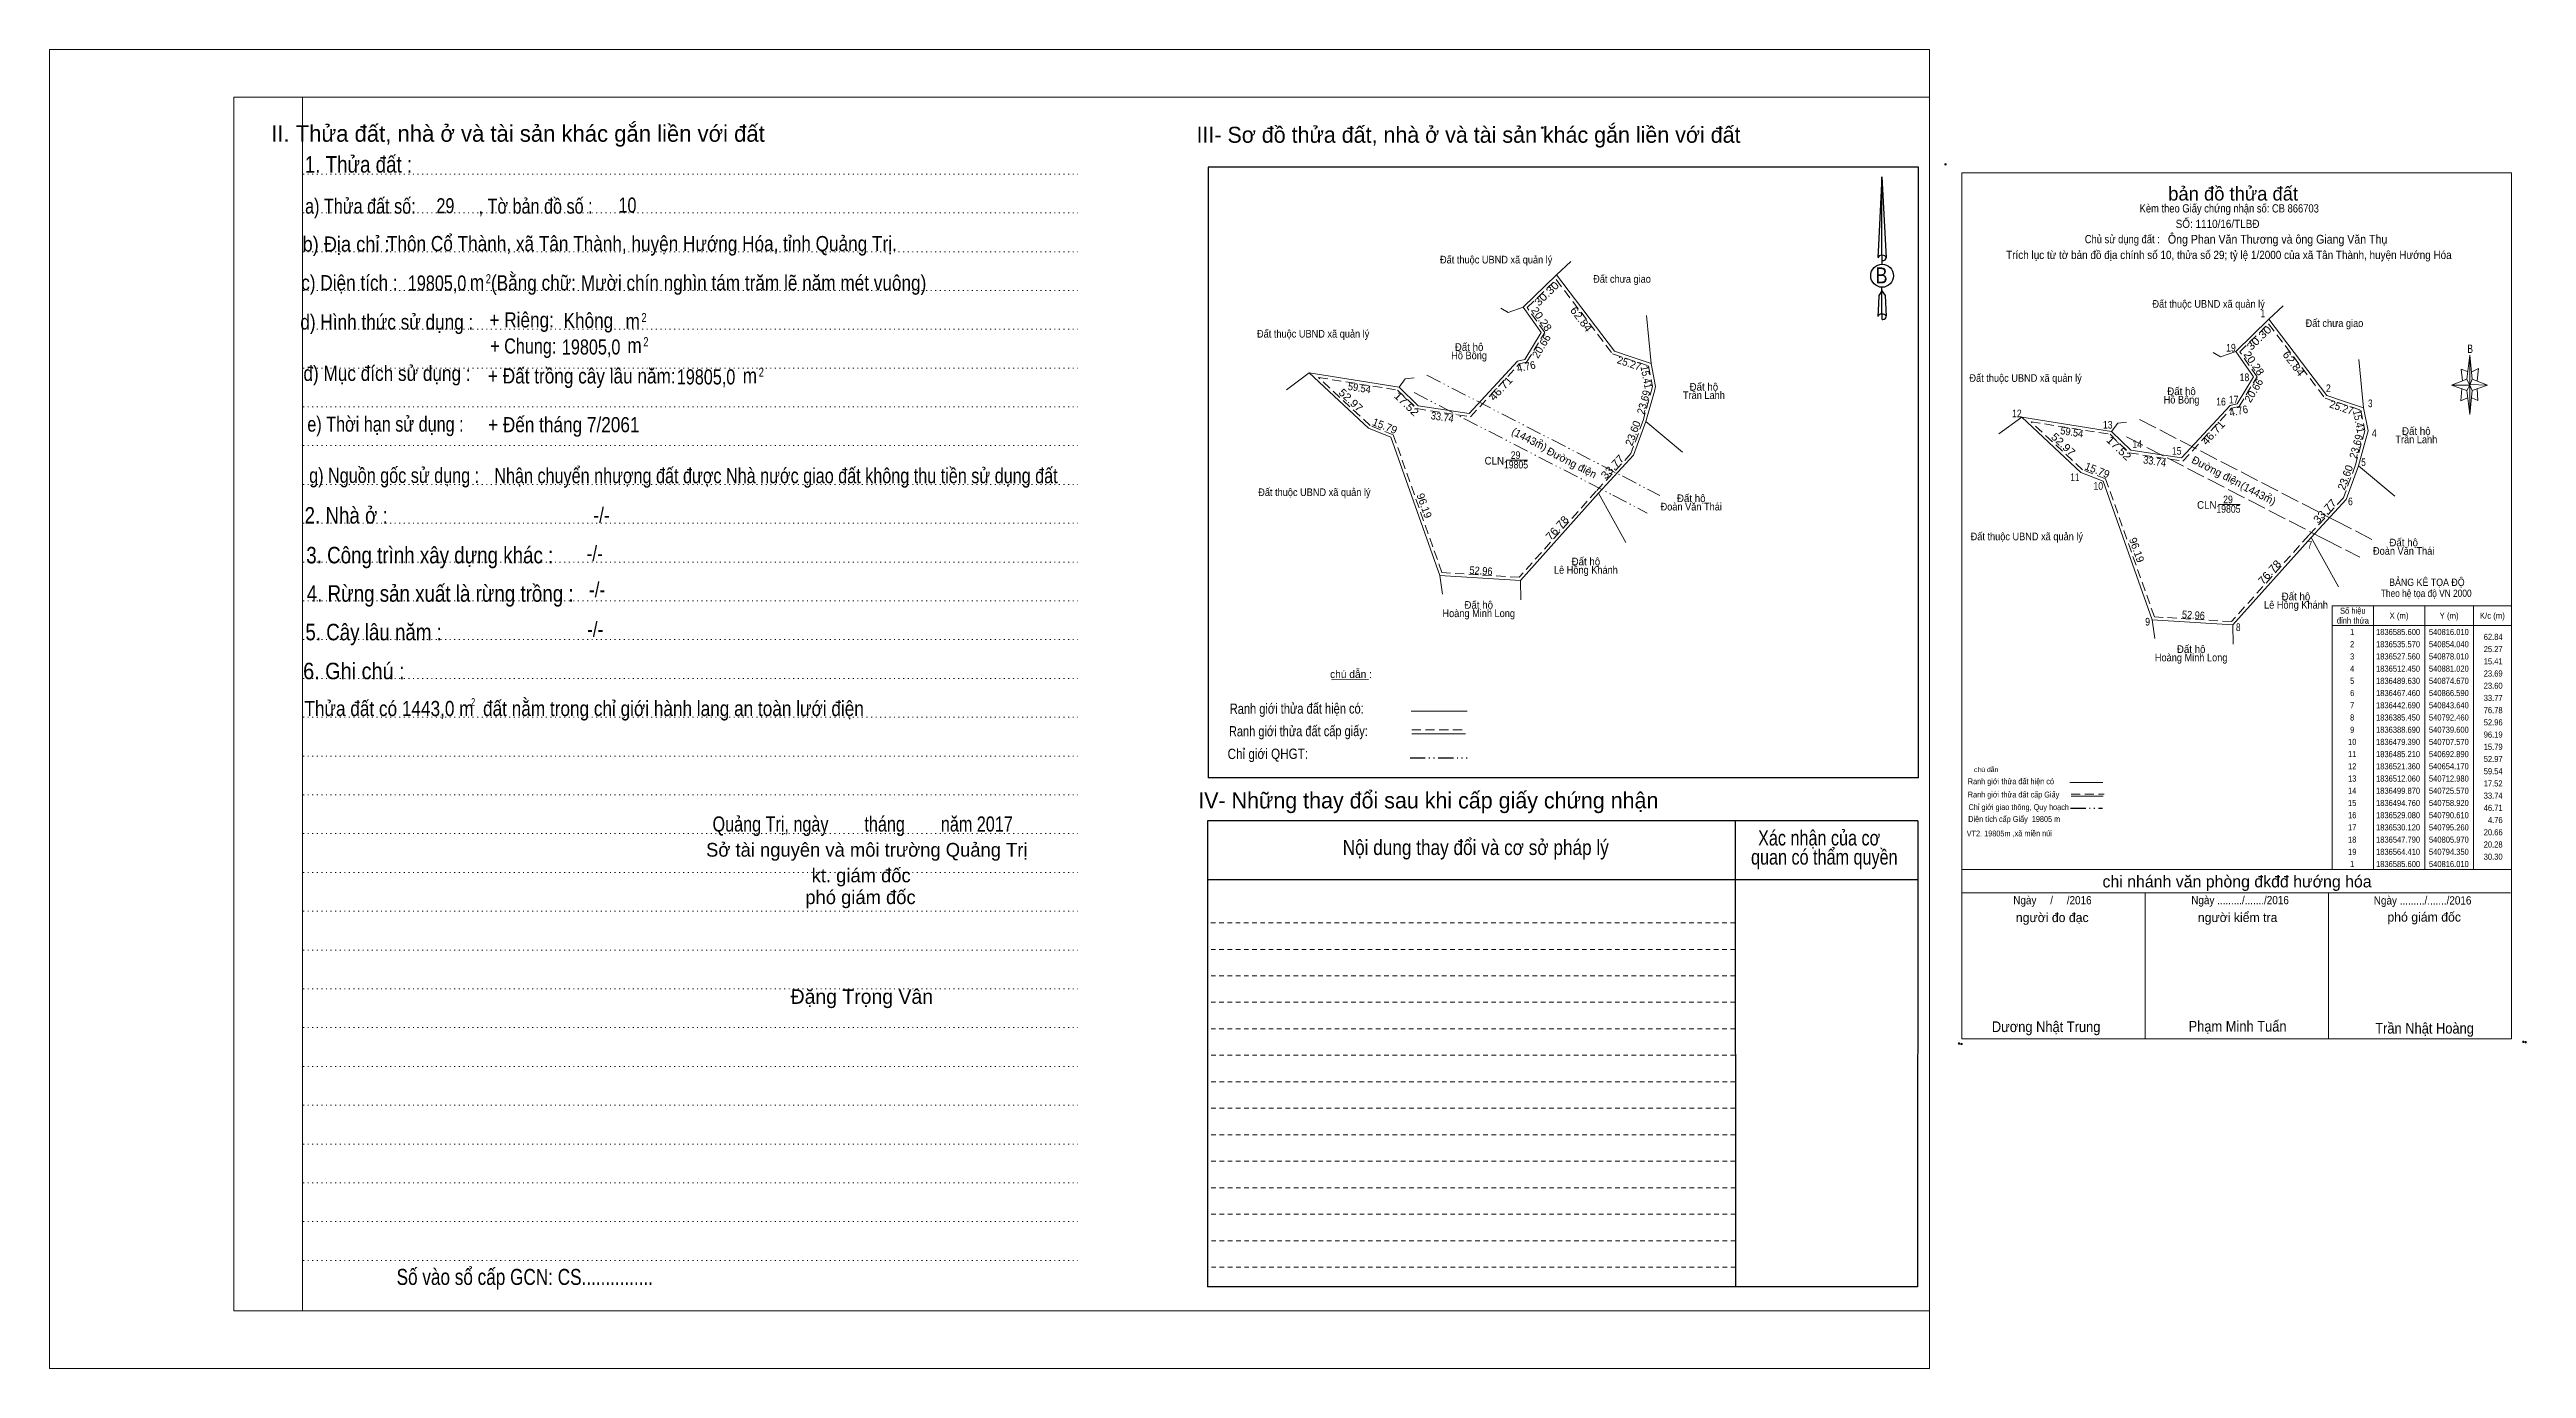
# Model space of a CAD drawing. Header units: metres. Extents: x 538035 to 540985, y 1834996 to 1836776.
# Drawn here: x 539363 to 540985, y 1835898 to 1836762 of the extents above; entities that cross this region are included whole.
import ezdxf
from ezdxf.enums import TextEntityAlignment as Align

# ---------------------------------------------------------------- set-up
doc = ezdxf.new("R2010")
doc.units = ezdxf.units.M
doc.header["$LTSCALE"] = 2
doc.header["$PDMODE"] = 32
doc.header["$PDSIZE"] = 1
for name, pattern in [('DASH_DOUBLE_DOT', [9.2, 5, -1.2, 0.3, -1.2, 0.3, -1.2]), ('DOTTED', [1.5, 0.3, -1.2]), ('LONG_DASHED', [7.5, 6, -1.5]), ('MEDIUM_DASHED', [4.5, 3, -1.5]), ('SHORT_DASHED', [2.7, 1.5, -1.2])]:
    doc.linetypes.add(name, pattern=pattern)
for name, color, linetype, lineweight in [('1', 7, 'DOTTED', 13), ('10', 7, 'Continuous', 13), ('2', 7, 'SHORT_DASHED', 13), ('28', 7, 'Continuous', 25), ('3', 7, 'MEDIUM_DASHED', 13), ('5', 7, 'Continuous', 13), ('59', 7, 'LONG_DASHED', 13), ('63', 7, 'Continuous', 25)]:
    doc.layers.add(name, color=color, linetype=linetype, lineweight=lineweight)
for name, color, linetype in [('12', 7, 'Continuous'), ('13', 7, 'Continuous'), ('18', 7, 'Continuous'), ('34', 7, 'Continuous'), ('4', 7, 'Continuous'), ('6', 7, 'Continuous'), ('7', 7, 'Continuous')]:
    doc.layers.add(name, color=color, linetype=linetype)

msp = doc.modelspace()

# ---------------------------------------------------------------- linework, layer by layer
at = {"layer": '1', "linetype": 'Continuous'}
for p, q in [((539483.16, 1836731.04), (540593.76, 1836731.04)), ((539483.16, 1836731.04), (539483.16, 1835936.04)), ((540593.76, 1836731.04), (540593.76, 1835929.38)), ((539483.16, 1835936.04), (540593.76, 1835936.04))]:
    msp.add_line(p, q, dxfattribs=at)
at = {"layer": '1'}
for p, q in [((539528.16, 1836731.04), (539528.16, 1835936.04)), ((539528.16, 1836731.04), (539528.16, 1835936.04)), ((539528.64, 1836680.64), (540035.88, 1836680.64)), ((539528.64, 1836655.2), (540035.88, 1836655.2)), ((539528.64, 1836629.82), (540035.88, 1836629.82)), ((539528.64, 1836604.44), (540035.88, 1836604.44)), ((539528.64, 1836579), (540035.88, 1836579)), ((539528.64, 1836553.56), (540035.88, 1836553.56)), ((539528.64, 1836528.12), (540035.88, 1836528.12)), ((539528.64, 1836502.8), (540035.88, 1836502.8)), ((539528.64, 1836477.3), (540035.88, 1836477.3)), ((539528.64, 1836451.92), (540035.88, 1836451.92)), ((539528.64, 1836426.48), (540035.88, 1836426.48)), ((539528.64, 1836401.1), (540035.88, 1836401.1)), ((539528.64, 1836375.66), (540035.88, 1836375.66)), ((539528.64, 1836350.28), (540035.88, 1836350.28)), ((539528.64, 1836324.84), (540035.88, 1836324.84)), ((539528.64, 1836299.4), (540035.88, 1836299.4)), ((539528.64, 1836273.96), (540035.88, 1836273.96)), ((539528.64, 1836248.58), (540035.88, 1836248.58)), ((539528.64, 1836223.2), (540035.88, 1836223.2)), ((539528.64, 1836197.76), (540035.88, 1836197.76)), ((539528.64, 1836172.32), (540035.88, 1836172.32)), ((539528.64, 1836146.94), (540035.88, 1836146.94)), ((539528.64, 1836121.56), (540035.88, 1836121.56)), ((539528.64, 1836096.12), (540035.88, 1836096.12)), ((539528.64, 1836070.68), (540035.88, 1836070.68)), ((539528.64, 1836045.24), (540035.88, 1836045.24)), ((539528.64, 1836019.92), (540035.88, 1836019.92)), ((539528.64, 1835994.48), (540035.88, 1835994.48)), ((539528.64, 1835969.04), (540035.88, 1835969.04))]:
    msp.add_line(p, q, dxfattribs=at)
at = {"layer": '1', "linetype": 'Continuous'}
for points in [[(539362.56, 1835898.24), (540593.76, 1835898.24), (540593.76, 1836762.24), (539362.56, 1836762.24)], [(539528.16, 1836731.04), (540593.76, 1836731.04), (540593.76, 1835936.04), (539528.16, 1835936.04)]]:
    msp.add_lwpolyline(points, close=True, dxfattribs=at)
at = {"layer": '1', "linetype": 'MEDIUM_DASHED'}
msp.add_lwpolyline([(540815.79, 1836582.59), (540852.82, 1836533.87), (540876.28, 1836526.03), (540878.97, 1836512.53), (540872.76, 1836490.24), (540864.85, 1836468.52), (540842.16, 1836444.04), (540791.62, 1836387.51), (540741.04, 1836390.61), (540709.15, 1836480.91), (540693.98, 1836486.93), (540660.31, 1836518.36), (540712.04, 1836510.18), (540724.64, 1836497.99), (540759.67, 1836492.62), (540791.66, 1836527.26), (540796.53, 1836528.35), (540808.36, 1836547.87), (540796.96, 1836564.17)], close=True, dxfattribs=at)
at = {"layer": '10'}
for p, q in [((540816.01, 1836585.6), (540794.35, 1836564.41)), ((540816.01, 1836585.6), (540825.47, 1836594.31)), ((540875.04, 1836559.1), (540878.01, 1836527.56)), ((540654.17, 1836521.36), (540639.21, 1836510.41)), ((540654.17, 1836521.36), (540712.98, 1836512.06)), ((540843.64, 1836442.69), (540792.46, 1836385.45)), ((540861.57, 1836410.25), (540843.64, 1836442.69)), ((540739.6, 1836388.69), (540792.46, 1836385.45)), ((540741.45, 1836376.52), (540739.6, 1836388.69)), ((540792.46, 1836385.45), (540792.64, 1836372.72))]:
    msp.add_line(p, q, dxfattribs=at)
for points in [[(540816.01, 1836585.6), (540854.04, 1836535.57), (540864.98, 1836531.91), (540878.01, 1836527.56)], [(540794.35, 1836564.41), (540805.97, 1836547.79), (540795.26, 1836530.12), (540790.61, 1836529.08), (540758.92, 1836494.76), (540725.57, 1836499.87), (540712.98, 1836512.06)], [(540794.35, 1836564.41), (540784.46, 1836560.91), (540779.56, 1836563.72)], [(540739.6, 1836388.69), (540707.57, 1836479.39), (540692.89, 1836485.21), (540654.17, 1836521.36)], [(540878.01, 1836527.56), (540881.02, 1836512.45), (540880.19, 1836509.46), (540874.67, 1836489.63)], [(540722.89, 1836518.16), (540717.05, 1836517.49), (540712.98, 1836512.06)], [(540843.64, 1836442.69), (540866.59, 1836467.46), (540874.67, 1836489.63), (540898.55, 1836469.58)]]:
    msp.add_lwpolyline(points, dxfattribs=at)
at = {"layer": '2'}
for p, q in [((540466.44, 1836172.8), (540120.96, 1836172.8)), ((540466.44, 1836155.52), (540120.96, 1836155.52)), ((540466.44, 1836138.12), (540120.96, 1836138.12)), ((540466.44, 1836120.78), (540120.96, 1836120.78)), ((540466.5, 1836103.44), (540120.96, 1836103.44)), ((540466.56, 1836086.04), (540120.96, 1836086.04)), ((540466.56, 1836068.7), (540120.96, 1836068.7)), ((540466.56, 1836051.36), (540120.96, 1836051.36)), ((540466.56, 1836033.96), (540120.96, 1836033.96)), ((540466.62, 1836016.68), (540120.96, 1836016.68)), ((540466.62, 1835999.28), (540120.96, 1835999.28)), ((540466.68, 1835981.94), (540120.96, 1835981.94)), ((540466.68, 1835964.6), (540120.96, 1835964.6))]:
    msp.add_line(p, q, dxfattribs=at)
at = {"layer": '28'}
for p, q in [((540466.44, 1836257.04), (540466.68, 1835951.76)), ((540586.08, 1836257.04), (540585.84, 1835951.76)), ((540586.02, 1836218.28), (540120.96, 1836218.28)), ((540585.84, 1835951.76), (540120.96, 1835951.76))]:
    msp.add_line(p, q, dxfattribs=at)
at = {"layer": '28', "linetype": 'SHORT_DASHED', "lineweight": 13}
msp.add_line((540466.38, 1836190.2), (540120.96, 1836190.2), dxfattribs=at)
at = {"layer": '28'}
msp.add_lwpolyline([(540586.08, 1836257.04), (540120.96, 1836257.04), (540120.96, 1835951.76)], dxfattribs=at)
at = {"layer": '3'}
msp.add_lwpolyline([(540349.21, 1836611.58), (540386.24, 1836562.86), (540409.7, 1836555.02), (540412.39, 1836541.52), (540406.18, 1836519.23), (540398.27, 1836497.51), (540375.58, 1836473.03), (540325.04, 1836416.5), (540274.46, 1836419.6), (540242.57, 1836509.9), (540227.4, 1836515.92), (540193.73, 1836547.35), (540245.46, 1836539.17), (540258.06, 1836526.98), (540293.09, 1836521.61), (540325.08, 1836556.25), (540329.95, 1836557.34), (540341.78, 1836576.86), (540330.38, 1836593.16)], close=True, dxfattribs=at)
at = {"layer": '5'}
for p, q in [((540945.68, 1836546.41), (540947.68, 1836562.01)), ((540945.68, 1836538.81), (540935.68, 1836542.41)), ((540949.28, 1836538.81), (540947.68, 1836523.21)), ((540949.28, 1836546.41), (540959.28, 1836542.41)), ((540952.48, 1836540.01), (540952.88, 1836532.41)), ((540952.88, 1836532.41), (540948.88, 1836534.01)), ((540685.68, 1836282.05), (540707.2, 1836282.05)), ((540686.48, 1836273.09), (540707.52, 1836273.09)), ((540615.04, 1836225.01), (540975.04, 1836225.01)), ((540615.04, 1836209.81), (540974.24, 1836209.81)), ((540615.04, 1836209.81), (540974.24, 1836209.81)), ((540615.04, 1836209.81), (540974.24, 1836209.81)), ((540735.04, 1836114.21), (540735.04, 1836209.81)), ((540855.04, 1836114.21), (540855.04, 1836209.81))]:
    msp.add_line(p, q, dxfattribs=at)
at = {"layer": '5', "linetype": 'DASH_DOUBLE_DOT', "lineweight": 25}
msp.add_line((540686.08, 1836265.17), (540707, 1836265.17), dxfattribs=at)
at = {"layer": '5', "linetype": 'MEDIUM_DASHED'}
msp.add_line((540686.48, 1836274.37), (540708.24, 1836274.37), dxfattribs=at)
at = {"layer": '5'}
for points in [[(540615.04, 1836681.41), (540975.04, 1836681.41), (540975.04, 1836114.21), (540615.04, 1836114.21)], [(540947.68, 1836562.01), (540949.28, 1836546.41), (540947.68, 1836542.41)], [(540947.68, 1836542.41), (540935.68, 1836542.41), (540945.68, 1836546.41), (540949.28, 1836538.81), (540959.28, 1836542.41), (540947.68, 1836542.81)], [(540947.68, 1836542.41), (540947.68, 1836523.21), (540945.68, 1836538.81)]]:
    msp.add_lwpolyline(points, close=True, dxfattribs=at)
for points in [[(540946.48, 1836551.21), (540942.08, 1836552.81), (540942.88, 1836545.21)], [(540948.88, 1836551.21), (540953.28, 1836553.21), (540952.48, 1836545.21)], [(540947.68, 1836542.41), (540945.68, 1836546.41), (540935.68, 1836542.41)], [(540942.48, 1836540.01), (540941.68, 1836532.01), (540946.08, 1836534.01)], [(540947.68, 1836542.41), (540949.28, 1836538.81), (540959.28, 1836542.41)], [(540975.04, 1836114.21), (540615.04, 1836114.21), (540615.04, 1836209.81)]]:
    msp.add_lwpolyline(points, dxfattribs=at)
for p in [(540604.24, 1836687.01), (540613.16, 1836111.13), (540614.76, 1836110.85), (540982.64, 1836112.21), (540984.24, 1836111.97)]:
    msp.add_point(p, dxfattribs=at)
at = {"layer": '59'}
for points in [[(540731.25, 1836519.9), (540859.41, 1836453.73), (540883.81, 1836441.12)], [(540722.79, 1836508.5), (540852.99, 1836441.29), (540875.54, 1836429.63)]]:
    msp.add_lwpolyline(points, dxfattribs=at)
at = {"layer": '63'}
for p, q in [((540121.38, 1836685.08), (540121.38, 1836285.24)), ((540562.62, 1836678.84), (540565.44, 1836625.8)), ((540562.62, 1836678.84), (540565.44, 1836625.8)), ((540562.62, 1836678.84), (540565.44, 1836625.8)), ((540560.34, 1836634.08), (540559.92, 1836625.92)), ((540562.62, 1836627.6), (540562.62, 1836625.56)), ((540562.62, 1836625.56), (540562.62, 1836624)), ((540562.62, 1836624), (540562.62, 1836621.96)), ((540562.62, 1836624), (540562.62, 1836621.96)), ((540562.62, 1836624), (540562.62, 1836621.96)), ((540565.44, 1836625.8), (540565.44, 1836625.92)), ((540562.62, 1836604.08), (540562.62, 1836606.48)), ((540562.62, 1836604.08), (540562.62, 1836606.48)), ((540562.62, 1836604.08), (540562.62, 1836606.48)), ((540562.62, 1836604.08), (540564.72, 1836601.2)), ((540562.62, 1836604.08), (540564.72, 1836601.2)), ((540562.62, 1836604.08), (540564.72, 1836601.2)), ((540564.72, 1836601.2), (540565.44, 1836587.28)), ((540564.72, 1836601.2), (540565.44, 1836587.28)), ((540564.72, 1836601.2), (540565.44, 1836587.28)), ((540562.62, 1836589.08), (540562.62, 1836587.04)), ((540562.62, 1836587.04), (540562.62, 1836585.48)), ((540565.44, 1836587.28), (540565.44, 1836587.4)), ((540586.56, 1836285.24), (540121.38, 1836285.24))]:
    msp.add_line(p, q, dxfattribs=at)
at = {"layer": '63', "lineweight": 13}
for p, q in [((540349.43, 1836614.59), (540358.89, 1836623.3)), ((540349.43, 1836614.59), (540327.77, 1836593.4)), ((540408.46, 1836588.09), (540411.43, 1836556.55)), ((540187.59, 1836550.35), (540172.63, 1836539.4)), ((540187.59, 1836550.35), (540246.4, 1836541.05)), ((540316.57, 1836493.14), (540330.57, 1836493.14)), ((540377.06, 1836471.68), (540325.88, 1836414.44)), ((540394.99, 1836439.24), (540377.06, 1836471.68)), ((540783.15, 1836464.15), (540797.15, 1836464.15)), ((540273.02, 1836417.68), (540325.88, 1836414.44)), ((540274.87, 1836405.51), (540273.02, 1836417.68)), ((540325.88, 1836414.44), (540326.06, 1836401.71)), ((540884.48, 1836397.81), (540884.48, 1836225.01)), ((540918.08, 1836397.81), (540918.08, 1836225.01)), ((540950.08, 1836397.81), (540950.08, 1836225.01)), ((540857.6, 1836385.01), (540975.04, 1836385.01)), ((540202.04, 1836349.36), (540226.28, 1836349.66)), ((540254.42, 1836328.84), (540290.96, 1836328.84)), ((540254.66, 1836313.96), (540289.82, 1836313.96)), ((540254.66, 1836313.96), (540289.82, 1836313.96))]:
    msp.add_line(p, q, dxfattribs=at)
at = {"layer": '63', "linetype": 'MEDIUM_DASHED', "lineweight": 13}
msp.add_line((540254.66, 1836316.6), (540290.66, 1836316.6), dxfattribs=at)
at = {"layer": '63', "linetype": 'DASH_DOUBLE_DOT'}
msp.add_line((540253.58, 1836298.3), (540291.02, 1836298.3), dxfattribs=at)
at = {"layer": '63'}
for points in [[(540586.56, 1836285.24), (540586.56, 1836685.08), (540121.38, 1836685.08)], [(540562.62, 1836627.6), (540562.62, 1836678.84), (540560.34, 1836634.08)], [(540562.62, 1836589.08), (540562.62, 1836604.08), (540560.64, 1836601.2), (540560.34, 1836595.56), (540559.92, 1836587.4)]]:
    msp.add_lwpolyline(points, dxfattribs=at)
at = {"layer": '63', "lineweight": 13}
for points in [[(540349.43, 1836614.59), (540387.46, 1836564.56), (540398.4, 1836560.9), (540411.43, 1836556.55)], [(540327.77, 1836593.4), (540339.39, 1836576.78), (540328.68, 1836559.11), (540324.03, 1836558.07), (540292.34, 1836523.75), (540258.99, 1836528.86), (540246.4, 1836541.05)], [(540327.77, 1836593.4), (540317.88, 1836589.9), (540312.98, 1836592.71)], [(540411.43, 1836556.55), (540414.44, 1836541.44), (540413.61, 1836538.45), (540408.09, 1836518.62)], [(540273.02, 1836417.68), (540240.99, 1836508.38), (540226.31, 1836514.2), (540187.59, 1836550.35)], [(540256.31, 1836547.15), (540250.47, 1836546.48), (540246.4, 1836541.05)], [(540377.06, 1836471.68), (540400.01, 1836496.45), (540408.09, 1836518.62), (540431.97, 1836498.57)]]:
    msp.add_lwpolyline(points, dxfattribs=at)
at = {"layer": '63', "linetype": 'DASH_DOUBLE_DOT', "lineweight": 13}
for points in [[(540256.21, 1836537.49), (540386.41, 1836470.28), (540408.96, 1836458.62)], [(540264.67, 1836548.89), (540392.83, 1836482.72), (540417.23, 1836470.11)]]:
    msp.add_lwpolyline(points, dxfattribs=at)
at = {"layer": '63', "lineweight": 13}
msp.add_lwpolyline([(540857.6, 1836397.81), (540975.04, 1836397.81), (540975.04, 1836225.01), (540857.6, 1836225.01)], close=True, dxfattribs=at)
at = {"layer": '63'}
msp.add_ellipse((540562.731, 1836614.073), major_axis=(0, 7.548), ratio=0.983453, dxfattribs=at)
for centre, start_param, end_param in [((540562.734, 1836625.704), 1.57079633, 3.07445202), ((540562.734, 1836625.704), 0.06714063, 1.57079633), ((540562.734, 1836625.704), 4.71238898, 6.28318531), ((540562.734, 1836587.181), 2.49106941, 3.07427841), ((540562.734, 1836587.181), 1.57079633, 2.49106941), ((540562.734, 1836587.181), 0.06714063, 1.57079633), ((540562.734, 1836587.181), 4.71238898, 6.28318531)]:
    msp.add_ellipse(centre, major_axis=(2.721, 0), ratio=0.655448, start_param=start_param, end_param=end_param, dxfattribs=at)
msp.add_point((540340.2, 1836711), dxfattribs=at)

# ---------------------------------------------------------------- texts
at = {"layer": '1'}
for s, width, p in [('29', 0.85, (540789.27, 1836465.03)), ('CLN', 0.95, (540775.365, 1836461.39)), ('19805', 0.85, (540789.555, 1836458.82))]:
    msp.add_text(s, height=5, dxfattribs=dict(at, width=width)).set_placement(p, align=Align.CENTER)
at = {"layer": '12', "width": 0.85}
msp.add_text('Thửa đất có 1443,0 m  đất nằm trong chỉ giới hành lang an toàn lưới điện', height=9.9, dxfattribs=at).set_placement((539712.675, 1836325.61), align=Align.CENTER)
at = {"layer": '13', "width": 0.7}
msp.add_text('2', height=4.95, dxfattribs=at).set_placement((539639.975, 1836332.39), align=Align.CENTER)
at = {"layer": '18'}
for s, height, p in [('II. Thửa đất, nhà ở và tài sản khác gắn liền với đất', 10.8, (539669.345, 1836701.82)), ('Sở tài nguyên và môi trường Quảng Trị', 9, (539897.79, 1836233.51)), ('kt. giám đốc', 9, (539894.1, 1836216.72)), ('phó giám đốc', 9, (539893.665, 1836202.44)), ('Đặng Trọng Vân', 9.504, (539894.53, 1836137.1))]:
    msp.add_text(s, height=height, dxfattribs=at).set_placement(p, align=Align.CENTER)
for s, height, width, p in [('1. Thửa đất :', 10.8, 0.85, (539564.87, 1836681.6)), ('a) Thửa đất số:              , Tờ bản đồ số : ', 9.901, 0.8, (539625.53, 1836654.72)), ('29', 9.9, 0.8, (539621.815, 1836654.96)), ('10', 9.9, 0.8, (539741.06, 1836655.38)), ('b) Địa chỉ : ', 9.901, 0.9, (539558.4, 1836629.88)), (' Thôn Cổ Thành, xã Tân Thành, huyện Hướng Hóa, tỉnh Quảng Trị.', 9.9, 0.85, (539748.935, 1836630.18)), ('(Bằng chữ: Mười chín nghìn tám trăm lẽ năm mét vuông)', 9.9, 0.85, (539794.225, 1836604.51)), ('c) Diện tích :                                                   ', 9.901, 0.85, (539638.71, 1836604.56)), ('19805,0', 9.9, 0.8, (539616.385, 1836604.32)), (' m', 9.901, 0.85, (539640.95, 1836604.8)), ('2', 6, 0.75, (539649.935, 1836609.06)), ('d) Hình thức sử dụng :', 9.901, 0.85, (539583.455, 1836578.82)), ('+ Riêng: ', 9.901, 0.85, (539673.335, 1836580.2)), ('       + Chung:', 9.901, 0.8, (539662.535, 1836563.1)), ('đ) Mục đích sử dụng :', 9.901, 0.85, (539583.585, 1836545.16)), ('+ Đất trồng cây lâu năm:', 9.901, 0.85, (539711.13, 1836543.48)), (' m', 9.901, 0.85, (539819.665, 1836543.66)), ('2', 6, 0.75, (539828.71, 1836547.92)), ('e) Thời hạn sử dụng :', 9.901, 0.8, (539582.57, 1836511.92)), ('+ Đến tháng 7/2061', 9.9, 0.85, (539699.34, 1836511.56)), ('g) Nguồn gốc sử dụng :', 9.901, 0.8, (539588.265, 1836478.32)), ('Nhận chuyển nhượng đất được Nhà nước giao đất không thu tiền sử dụng đất', 9.9, 0.8, (539838.33, 1836478.14)), ('2. Nhà ở :', 10.8, 0.85, (539556.83, 1836451.68)), ('3. Công trình xây dựng khác :', 10.8, 0.85, (539611.575, 1836425.64)), ('4. Rừng sản xuất là rừng trồng :', 10.8, 0.85, (539618.39, 1836400.5)), ('5. Cây lâu năm :', 10.8, 0.85, (539574.81, 1836375.24)), ('6. Ghi chú :', 10.8, 0.9, (539561.87, 1836349.74)), ('Quảng Trị, ngày        tháng        năm 2017', 9.9, 0.8, (539895.09, 1836249.96)), ('Số vào sổ cấp GCN: CS...............', 10.5, 0.8, (539673.83, 1835952.96))]:
    msp.add_text(s, height=height, dxfattribs=dict(at, width=width)).set_placement(p, align=Align.CENTER)
at = {"layer": '28'}
for s, width, p in [('-/-', 0.85, (539724.05, 1836452.28)), ('-/-', 0.85, (539719.61, 1836427.2)), ('-/-', 0.85, (539721.17, 1836403.5)), ('-/-', 0.85, (539719.91, 1836377.52)), ('Nội dung thay đổi và cơ sở pháp lý', 0.85, (540296.595, 1836234.6)), ('Xác nhận của cơ', 0.8, (540521.51, 1836240.84)), (' quan có thẩm quyền', 0.8, (540523.415, 1836228.3))]:
    msp.add_text(s, height=9.901, dxfattribs=dict(at, width=width)).set_placement(p, align=Align.CENTER)
msp.add_text('IV- Những thay đổi sau khi cấp giấy chứng nhận', height=10.5, dxfattribs=at).set_placement((540265.545, 1836265.14), align=Align.CENTER)
at = {"layer": '34', "width": 0.9}
msp.add_text('Ông Phan Văn Thương và ông Giang Văn Thụ', height=5.76, dxfattribs=at).set_placement((540749.92, 1836635.09))
at = {"layer": '4'}
for s, height, width, p in [('Không', 9.901, 0.85, (539715.445, 1836579.8)), (' m', 9.901, 0.85, (539742.925, 1836579.41)), ('2', 6, 0.75, (539751.91, 1836583.67)), ('19805,0', 9.9, 0.8, (539717.275, 1836562.45)), (' m', 9.901, 0.85, (539744.095, 1836563.5)), ('2', 6, 0.75, (539753.14, 1836567.82))]:
    msp.add_text(s, height=height, dxfattribs=dict(at, width=width)).set_placement(p, align=Align.CENTER)
at = {"layer": '5'}
for s, height, p in [('bản đồ thửa đất', 9, (540792.635, 1836663.33)), ('chi nhánh văn phòng đkđđ hướng hóa', 7.776, (540795.2, 1836213.37)), ('người đo đạc', 6, (540674.17, 1836190.65)), ('người kiểm tra', 6, (540795.59, 1836190.69)), ('phó giám đốc', 6, (540917.76, 1836190.97))]:
    msp.add_text(s, height=height, dxfattribs=at).set_placement(p, align=Align.CENTER)
for s, height, width, p in [('Kèm theo Giấy chứng nhận số: CB 866703', 5.4, 0.85, (540790.08, 1836655.49)), ('SỐ: 1110/16/TLBĐ', 5.4, 0.9, (540782.46, 1836645.33)), ('Chủ sử dụng đất :', 5.4, 0.85, (540720.045, 1836635.33)), ('Trích lục từ tờ bản đồ địa chính số 10, thửa số 29; tỷ lệ 1/2000 của xã Tân Thành, huyện Hướng Hóa', 5.4, 0.9, (540789.855, 1836625.01)), ('B', 5.51, 0.75, (540947.88, 1836563.45)), ('chú dẫn', 3.199, 1.05, (540630.915, 1836288.93)), ('Ranh giới thửa đất hiện có ', 3.84, 0.9, (540647.755, 1836280.93)), ('Ranh giới thửa đất cấp Giấy', 3.84, 0.9, (540648.82, 1836272.29)), ('Diện tích cấp Giấy  19805 m', 3.84, 0.9, (540649.25, 1836256.23)), ('Chỉ giới giao thông, Quy hoạch', 3.84, 0.9, (540652.2, 1836264.05)), (' VT2. 19805m', 3.84, 0.9, (540631.82, 1836246.77)), (',xã miền núi', 3.84, 0.9, (540661.075, 1836246.83)), ('Ngày     /     /2016', 5.4, 0.9, (540674.295, 1836202.29)), ('Ngày ........./......./2016', 5.4, 0.9, (540797.16, 1836202.37)), ('Ngày ........./......./2016', 5.4, 0.9, (540916.72, 1836202.17)), ('Dương Nhật Trung', 7, 0.9, (540670.175, 1836118.61)), ('Phạm Minh Tuấn', 7, 0.9, (540795.535, 1836118.89)), ('Trần Nhật Hoàng', 7, 0.9, (540918, 1836117.61))]:
    msp.add_text(s, height=height, dxfattribs=dict(at, width=width)).set_placement(p, align=Align.CENTER)
at = {"layer": '6'}
for s, width, p in [('Theo hệ tọa độ VN 2000', 0.85, (540919.09, 1836403.65)), ('BẢNG KÊ TỌA ĐỘ', 0.9, (540919.53, 1836410.85))]:
    msp.add_text(s, height=4.8, dxfattribs=dict(at, width=width)).set_placement(p, align=Align.CENTER)
at = {"layer": '63'}
msp.add_text('III- Sơ đồ thửa đất, nhà ở và tài sản khác gắn liền với đất', height=10.5, dxfattribs=at).set_placement((540291.87, 1836701.16), align=Align.CENTER)
for s, height, width, p in [('Đất thuộc UBND xã quản lý', 5, 0.9, (540309.995, 1836622.11)), ('B', 10.37, 0.85, (540562.365, 1836609.12)), ('Đất chưa giao', 5, 0.9, (540392.4, 1836609.47)), ('Đất thuộc UBND xã quản lý', 5, 0.9, (540776.575, 1836593.12)), ('Đất chưa giao', 5, 0.9, (540858.98, 1836580.48)), ('Đất thuộc UBND xã quản lý', 5, 0.9, (540190.135, 1836573.55)), ('Đất hộ', 5, 0.95, (540292.255, 1836564.85)), ('Hồ Bông', 5, 0.9, (540292.25, 1836559.35)), ('Trần Lanh', 5, 0.9, (540446.025, 1836533.31)), ('Đất hộ', 5, 0.95, (540446.025, 1836538.81)), ('Đất thuộc UBND xã quản lý', 5, 0.9, (540656.715, 1836544.56)), ('Hồ Bông', 5, 0.9, (540758.83, 1836530.36)), ('Đất hộ', 5, 0.95, (540758.835, 1836535.86)), ('Trần Lanh', 5, 0.9, (540912.605, 1836504.32)), ('Đất hộ', 5, 0.95, (540912.605, 1836509.82)), ('CLN', 5, 0.95, (540308.785, 1836490.38)), ('19805', 5, 0.85, (540322.975, 1836487.81)), ('29', 5, 0.85, (540322.69, 1836494.02)), ('Đất thuộc UBND xã quản lý', 5, 0.9, (540190.925, 1836469.76)), ('Đất hộ', 5, 0.95, (540437.745, 1836465.8)), ('Đoàn Văn Thái', 5, 0.9, (540437.74, 1836460.3)), ('Đất thuộc UBND xã quản lý', 5, 0.9, (540657.505, 1836440.77)), ('Đất hộ', 5, 0.95, (540904.325, 1836436.81)), ('Lê Hồng Khánh', 5, 0.9, (540368.745, 1836418.86)), ('Đất hộ', 5, 0.95, (540368.745, 1836424.36)), ('Đoàn Văn Thái', 5, 0.9, (540904.32, 1836431.31)), ('Đất hộ', 5, 0.95, (540833.795, 1836401.48)), ('Hoàng Minh Long', 5, 0.9, (540298.56, 1836390.44)), ('Đất hộ', 5, 0.95, (540298.565, 1836395.94)), ('Lê Hồng Khánh', 5, 0.9, (540833.795, 1836395.98)), ('đỉnh thửa', 4, 0.9, (540871.035, 1836386.21)), ('Số hiệu', 4, 0.85, (540871.04, 1836392.61)), ('X (m)', 4, 0.95, (540901.285, 1836389.41)), ('Y (m)', 4, 0.95, (540934.09, 1836389.41)), ('K/c (m)', 4, 0.95, (540962.415, 1836389.41)), (' 2', 4, 0.85, (540869.92, 1836370.69)), (' 1', 4, 0.75, (540869.925, 1836378.69)), ('1836585.600', 4, 0.85, (540900.645, 1836378.69)), ('1836535.570', 4, 0.85, (540900.645, 1836370.69)), ('540816.010', 4, 0.85, (540933.925, 1836378.69)), ('540854.040', 4, 0.85, (540933.925, 1836370.69)), ('Hoàng Minh Long', 5, 0.9, (540765.14, 1836361.45)), ('Đất hộ', 5, 0.95, (540765.145, 1836366.95)), (' 4', 4, 0.85, (540869.93, 1836354.69)), (' 3', 4, 0.8, (540869.93, 1836362.69)), ('1836527.560', 4, 0.85, (540900.645, 1836362.69)), ('1836512.450', 4, 0.85, (540900.645, 1836354.69)), ('540878.010', 4, 0.85, (540933.925, 1836362.69)), ('540881.020', 4, 0.85, (540933.925, 1836354.69)), (' 5', 4, 0.8, (540869.93, 1836346.69)), (' 6', 4, 0.85, (540869.93, 1836338.69)), ('1836489.630', 4, 0.85, (540900.645, 1836346.69)), ('1836467.460', 4, 0.85, (540900.645, 1836338.69)), ('540874.670', 4, 0.85, (540933.925, 1836346.69)), ('540866.590', 4, 0.85, (540933.925, 1836338.69)), (' 8', 4, 0.8, (540869.925, 1836322.69)), (' 7', 4, 0.8, (540869.925, 1836330.69)), ('1836442.690', 4, 0.85, (540900.645, 1836330.69)), ('1836385.450', 4, 0.85, (540900.645, 1836322.69)), ('540843.640', 4, 0.85, (540933.925, 1836330.69)), ('540792.460', 4, 0.85, (540933.925, 1836322.69)), (' 10', 4, 0.85, (540869.92, 1836306.69)), (' 9', 4, 0.85, (540869.925, 1836314.69)), ('1836388.690', 4, 0.85, (540900.645, 1836314.69)), ('1836479.390', 4, 0.85, (540900.645, 1836306.69)), ('540739.600', 4, 0.85, (540933.925, 1836314.69)), ('540707.570', 4, 0.85, (540933.925, 1836306.69)), (' 12', 4, 0.85, (540869.93, 1836290.69)), (' 11', 4, 0.8, (540869.925, 1836298.69)), ('1836485.210', 4, 0.85, (540900.645, 1836298.69)), ('1836521.360', 4, 0.85, (540900.645, 1836290.69)), ('540692.890', 4, 0.85, (540933.925, 1836298.69)), ('540654.170', 4, 0.85, (540933.925, 1836290.69)), (' 14', 4, 0.85, (540869.92, 1836274.69)), (' 13', 4, 0.85, (540869.93, 1836282.69)), ('1836512.060', 4, 0.85, (540900.645, 1836282.69)), ('1836499.870', 4, 0.85, (540900.645, 1836274.69)), ('540712.980', 4, 0.85, (540933.925, 1836282.69)), ('540725.570', 4, 0.85, (540933.925, 1836274.69)), (' 15', 4, 0.85, (540869.92, 1836266.69)), (' 16', 4, 0.85, (540869.93, 1836258.69)), ('1836494.760', 4, 0.85, (540900.645, 1836266.69)), ('1836529.080', 4, 0.85, (540900.645, 1836258.69)), ('540758.920', 4, 0.85, (540933.925, 1836266.69)), ('540790.610', 4, 0.85, (540933.925, 1836258.69)), (' 17', 4, 0.85, (540869.925, 1836250.69)), (' 18', 4, 0.85, (540869.925, 1836242.69)), ('1836530.120', 4, 0.85, (540900.645, 1836250.69)), ('1836547.790', 4, 0.85, (540900.645, 1836242.69)), ('540795.260', 4, 0.85, (540933.925, 1836250.69)), ('540805.970', 4, 0.85, (540933.925, 1836242.69)), (' 19', 4, 0.85, (540869.925, 1836234.69)), (' 1', 4, 0.75, (540869.925, 1836226.69)), ('1836564.410', 4, 0.85, (540900.645, 1836234.69)), ('1836585.600', 4, 0.85, (540900.645, 1836226.69)), ('540794.350', 4, 0.85, (540933.925, 1836234.69)), ('540816.010', 4, 0.85, (540933.925, 1836226.69))]:
    msp.add_text(s, height=height, dxfattribs=dict(at, width=width)).set_placement(p, align=Align.CENTER)
for s, height, rotation, width, p in [('30.30', 5, 44.372, 1.15, (540344.787, 1836600.476)), ('20.28', 5, 304.96, 1.05, (540337.646, 1836584.252)), ('62.84', 5, 307.24, 1.1, (540363.667, 1836584.013)), ('30.30', 5, 44.372, 1.15, (540811.367, 1836571.486)), ('4.76', 5, 12.607, 0.95, (540330.169, 1836552.098)), ('25.27', 5, 341.522, 0.95, (540396.283, 1836554.369)), ('15.41', 5, 281.266, 0.9, (540405.932, 1836547.128)), ('20.28', 5, 304.96, 1.05, (540804.226, 1836555.262)), ('62.84', 5, 307.24, 1.1, (540830.247, 1836555.023)), ('52.97', 5, 316.966, 1.1, (540213.094, 1836530.678)), ('59.54', 5, 351.014, 0.9, (540220.045, 1836538.142)), ('17.52', 5, 315.925, 1.15, (540249.501, 1836528.23)), ('46.71', 5, 47.282, 1.1, (540314.876, 1836538.459)), ('23.69', 5, 74.45, 0.95, (540408.986, 1836530.6)), ('33.74', 5, 351.289, 0.9, (540274.351, 1836519.041)), ('4.76', 5, 12.607, 0.95, (540796.749, 1836523.108)), ('25.27', 5, 341.522, 0.95, (540862.863, 1836525.379)), ('15.41', 5, 281.266, 0.9, (540872.512, 1836518.138)), ('2', 2.5, 332.697, 1.5, (540338.822, 1836504.554)), ('52.97', 5, 316.966, 1.1, (540679.674, 1836501.688)), ('59.54', 5, 351.014, 0.9, (540686.625, 1836509.152)), ('17.52', 5, 315.925, 1.15, (540716.081, 1836499.24)), ('46.71', 5, 47.282, 1.1, (540781.456, 1836509.469)), ('23.69', 5, 74.45, 0.95, (540875.566, 1836501.61)), ('33.77', 5, 47.184, 1.1, (540387.944, 1836487.146)), ('33.74', 5, 351.289, 0.9, (540740.931, 1836490.051)), ('2', 2.5, 332.697, 1.5, (540816.152, 1836469.044)), ('76.78', 5, 48.199, 1.1, (540351.776, 1836447.199)), ('33.77', 5, 47.184, 1.1, (540854.524, 1836458.156)), ('52.96', 5, 356.493, 0.9, (540299.897, 1836418.317)), ('76.78', 5, 48.199, 1.1, (540818.356, 1836418.209)), ('52.96', 5, 356.493, 0.9, (540766.477, 1836389.327)), ('Ranh giới thửa đất hiện có:', 6.774, 0.135, 0.8, (540179.387, 1836327.145)), ('Ranh giới thửa đất cấp giấy:', 6.744, 0.135, 0.8, (540180.477, 1836312.389)), ('Chỉ giới QHGT:', 6.744, 0.135, 0.85, (540160.457, 1836297.522))]:
    msp.add_text(s, height=height, rotation=rotation, dxfattribs=dict(at, width=width)).set_placement(p, align=Align.CENTER)
for s, height, width, p in [(' 1', 5, 0.75, (540813.54, 1836586.88)), (' 19', 5, 0.85, (540794.35, 1836564.41)), (' 17', 5, 0.85, (540796.15, 1836530.42)), (' 18', 5, 0.85, (540803.21, 1836545.02)), (' 2', 5, 0.85, (540856.6, 1836537.84)), (' 12', 5, 0.85, (540654.17, 1836521.36)), (' 13', 5, 0.85, (540713.67, 1836513.93)), (' 16', 5, 0.85, (540787.85, 1836529.08)), (' 3', 5, 0.8, (540883.93, 1836527.95)), (' 14', 5, 0.85, (540732.97, 1836501.15)), (' 4', 5, 0.85, (540886.64, 1836508.41)), (' 15', 5, 0.85, (540758.82, 1836496.83)), (' 5', 5, 0.8, (540879.5, 1836489.43)), (' 11', 5, 0.8, (540692, 1836479.59)), (' 10', 5, 0.85, (540707.47, 1836473.87)), (' 6', 5, 0.85, (540871.02, 1836463.72)), (' 7', 5, 0.8, (540844.43, 1836435.29)), (' 9', 5, 0.85, (540738.22, 1836384.94)), (' 8', 5, 0.8, (540797.49, 1836381.31)), ('62.84', 4, 0.85, (540969.12, 1836375.49)), ('25.27', 4, 0.85, (540969.12, 1836367.49)), ('15.41', 4, 0.85, (540969.12, 1836359.49)), ('23.69', 4, 0.85, (540969.12, 1836351.49)), ('23.60', 4, 0.85, (540969.12, 1836343.49)), ('33.77', 4, 0.85, (540969.12, 1836335.49)), ('76.78', 4, 0.85, (540969.12, 1836327.49)), ('52.96', 4, 0.85, (540969.13, 1836319.49)), ('96.19', 4, 0.85, (540969.12, 1836311.49)), ('52.97', 4, 0.85, (540969.12, 1836295.49)), ('59.54', 4, 0.85, (540969.12, 1836287.49)), ('15.79', 4, 0.85, (540969.12, 1836303.49)), ('33.74', 4, 0.85, (540969.12, 1836271.49)), ('17.52', 4, 0.85, (540969.12, 1836279.49)), ('46.71', 4, 0.85, (540969.12, 1836263.49)), ('4.76', 4, 0.85, (540969.12, 1836255.49)), ('20.28', 4, 0.85, (540969.12, 1836239.49)), ('20.66', 4, 0.85, (540969.13, 1836247.49)), ('30.30', 4, 0.85, (540969.12, 1836231.49))]:
    msp.add_text(s, height=height, dxfattribs=dict(at, width=width)).set_placement(p, align=Align.RIGHT)
for s, height, rotation, p in [('20.66', 5, 58.779, (540341.725, 1836566.579)), ('20.66', 5, 58.779, (540808.305, 1836537.589)), ('15.79', 5, 338.374, (540236.154, 1836513.29)), ('23.60', 5, 69.975, (540401.9, 1836510.054)), ('(1443m)', 5, 332.697, (540330.588, 1836504.733)), ('Đường điện', 5, 332.697, (540358.343, 1836489.359)), ('15.79', 5, 338.374, (540702.734, 1836484.3)), ('Đường điện', 5, 332.697, (540780.733, 1836483.619)), ('23.60', 5, 69.975, (540868.48, 1836481.064)), ('96.19', 5, 289.45, (540260.551, 1836462.592)), ('(1443m)', 5, 332.697, (540807.918, 1836469.223)), ('96.19', 5, 289.45, (540727.131, 1836433.602)), ('chú dẫn :', 4.987, 359.974, (540214.919, 1836350.553))]:
    msp.add_text(s, height=height, rotation=rotation, dxfattribs=at).set_placement(p, align=Align.CENTER)
at = {"layer": '7', "width": 0.8}
msp.add_text('19805,0', height=9.9, dxfattribs=at).set_placement((539792.525, 1836542.84), align=Align.CENTER)

doc.saveas('drawing.dxf')
